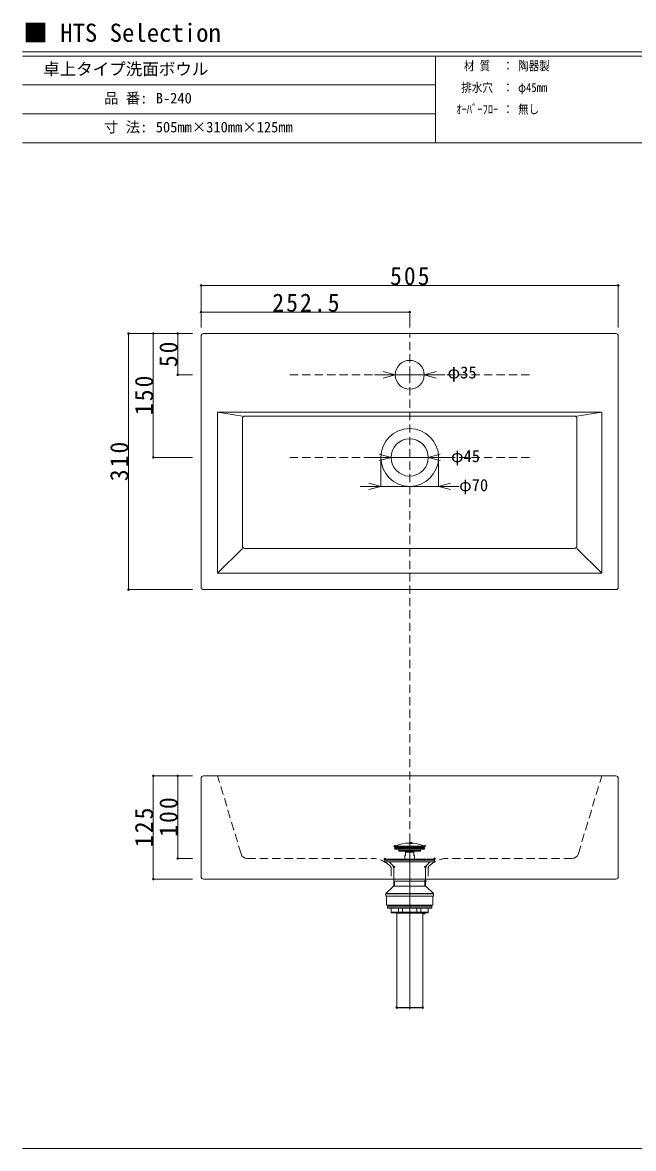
# Model space of a CAD drawing. Units: millimetres, scale not verified. Extents: x -1002 to 1002, y -687 to 676.
# Drawn here: x -1002 to -262, y -687 to 676 of the extents above; entities that cross this region are included whole.
import ezdxf
from ezdxf.enums import TextEntityAlignment as Align

# ---------------------------------------------------------------- set-up
doc = ezdxf.new("R2010")
doc.units = ezdxf.units.MM
doc.header["$LTSCALE"] = 5
doc.header["$PDMODE"] = 32
doc.header["$PDSIZE"] = 2
doc.linetypes.add('DASHED2', pattern=[3, 2, -1])
doc.layers.add('F-0', color=7, linetype='Continuous', lineweight=15)
doc.styles.add('ＭＳ ゴシック', font='')
doc.styles.get('ＭＳ ゴシック').set_extended_font_data('MS Gothic')

msp = doc.modelspace()

# ---------------------------------------------------------------- linework, layer by layer
at = {"layer": 'F-0'}
for p, q in [((1002.034, 640.036), (-1002.086, 640.036)), ((1002.034, 635.036), (-1002.086, 635.036)), ((-502.086, 635.036), (-502.086, 530.036)), ((-502.086, 600.036), (-1002.086, 600.036)), ((-502.086, 565.036), (-1002.086, 565.036)), ((1002.034, 530.036), (-1002.086, 530.036)), ((-785.865, 357.5), (-280.865, 357.5)), ((-785.865, 357.5), (-785.865, 306.329)), ((-280.865, 357.5), (-280.865, 306.329)), ((-785.865, 325.239), (-533.365, 325.239)), ((-785.865, 325.239), (-785.865, 306.329)), ((-533.365, 325.239), (-533.365, 306.329)), ((-873.705, -10.782), (-873.705, 299.218)), ((-873.705, 299.218), (-796.41, 299.218)), ((-843.728, 299.218), (-843.728, 149.218)), ((-843.728, 299.218), (-796.41, 299.218)), ((-814.169, 299.218), (-814.169, 249.218)), ((-814.169, 299.218), (-796.41, 299.218)), ((-785.865, 296.218), (-785.865, -7.782)), ((-782.865, 299.218), (-283.865, 299.218)), ((-280.865, 296.218), (-280.865, -7.782)), ((-814.169, 249.218), (-796.41, 249.218)), ((-550.865, 249.218), (-575.865, 249.218)), ((-550.865, 249.218), (-565.354, 253.1)), ((-550.865, 249.218), (-565.354, 245.335)), ((-550.865, 249.218), (-515.865, 249.218)), ((-515.865, 249.218), (-501.376, 253.1)), ((-515.865, 249.218), (-490.865, 249.218)), ((-515.865, 249.218), (-501.376, 245.335)), ((-765.865, 204.218), (-300.865, 204.218)), ((-765.865, 204.218), (-735.865, 199.218)), ((-735.865, 42.218), (-735.865, 196.218)), ((-333.865, 199.218), (-732.865, 199.218)), ((-330.865, 199.218), (-300.865, 204.218)), ((-330.865, 196.218), (-330.865, 42.218)), ((-300.865, 204.218), (-300.865, 9.218)), ((-555.865, 149.218), (-570.354, 153.1)), ((-510.865, 149.218), (-496.376, 153.1)), ((-843.728, 149.218), (-796.41, 149.218)), ((-555.865, 149.218), (-580.865, 149.218)), ((-555.865, 149.218), (-570.354, 145.335)), ((-568.365, 114.218), (-568.365, 149.218)), ((-555.865, 149.218), (-510.865, 149.218)), ((-510.865, 149.218), (-485.865, 149.218)), ((-510.865, 149.218), (-496.376, 145.335)), ((-498.365, 114.218), (-498.365, 149.218)), ((-568.365, 114.218), (-593.365, 114.218)), ((-568.365, 114.218), (-582.854, 118.1)), ((-568.365, 114.218), (-582.854, 110.335)), ((-568.365, 114.218), (-498.365, 114.218)), ((-498.365, 114.218), (-483.876, 118.1)), ((-498.365, 114.218), (-473.365, 114.218)), ((-498.365, 114.218), (-483.876, 110.335)), ((-765.865, 9.218), (-735.865, 39.218)), ((-333.865, 39.218), (-732.865, 39.218)), ((-330.865, 39.218), (-300.865, 9.218)), ((-873.705, -10.782), (-796.41, -10.782)), ((-782.865, -10.782), (-283.865, -10.782)), ((-843.728, -236.087), (-843.728, -361.087)), ((-843.728, -236.087), (-796.41, -236.087)), ((-814.169, -236.087), (-814.169, -336.087)), ((-814.169, -236.087), (-796.41, -236.087)), ((-785.865, -239.087), (-785.865, -358.087)), ((-782.865, -236.087), (-283.865, -236.087)), ((-280.865, -358.087), (-280.865, -239.087)), ((-551.365, -321.396), (-515.365, -321.396)), ((-551.365, -321.396), (-551.365, -322.396)), ((-551.365, -322.396), (-515.365, -322.396)), ((-551.365, -323.096), (-515.365, -323.096)), ((-551.365, -324.396), (-551.365, -323.096)), ((-551.365, -324.396), (-515.365, -324.396)), ((-551.165, -322.896), (-515.565, -322.896)), ((-550.865, -324.896), (-515.865, -324.896)), ((-546.365, -322.896), (-546.365, -322.396)), ((-546.365, -326.396), (-546.365, -324.896)), ((-546.365, -326.396), (-520.365, -326.396)), ((-546.365, -326.396), (-520.365, -326.396)), ((-546.365, -326.396), (-546.365, -327.396)), ((-520.365, -322.896), (-520.365, -322.396)), ((-520.365, -326.396), (-520.365, -324.896)), ((-520.365, -326.396), (-520.365, -327.396)), ((-515.365, -321.396), (-515.365, -322.396)), ((-515.365, -324.396), (-515.365, -323.096)), ((-814.169, -336.087), (-796.41, -336.087)), ((-563.365, -336.746), (-503.365, -336.746)), ((-563.365, -338.046), (-563.365, -336.746)), ((-563.365, -338.046), (-503.365, -338.046)), ((-561.883, -338.274), (-563.365, -338.046)), ((-561.883, -338.274), (-563.365, -338.046)), ((-563.365, -338.274), (-503.365, -338.274)), ((-563.365, -340.274), (-563.365, -338.274)), ((-563.365, -340.274), (-503.365, -340.274)), ((-552.365, -346.374), (-557.615, -340.274)), ((-546.365, -327.396), (-520.365, -327.396)), ((-539.265, -332.396), (-538.365, -332.396)), ((-539.265, -336.746), (-539.265, -332.396)), ((-538.365, -332.396), (-538.365, -327.401)), ((-528.365, -328.396), (-538.365, -328.396)), ((-528.365, -332.396), (-528.365, -327.401)), ((-528.365, -332.396), (-527.465, -332.396)), ((-527.465, -336.746), (-527.465, -332.396)), ((-514.365, -346.374), (-509.115, -340.274)), ((-504.847, -338.274), (-503.365, -338.046)), ((-504.847, -338.274), (-503.365, -338.046)), ((-503.365, -338.046), (-503.365, -336.746)), ((-503.365, -340.274), (-503.365, -338.274)), ((-556.991, -345.187), (-560.148, -342.661)), ((-552.365, -353.746), (-552.365, -346.374)), ((-552.365, -353.746), (-552.365, -346.374)), ((-552.365, -348.174), (-552.365, -364.541)), ((-514.365, -353.746), (-514.365, -346.374)), ((-514.365, -348.174), (-514.365, -364.541)), ((-509.739, -345.187), (-506.582, -342.661)), ((-843.728, -361.087), (-796.41, -361.087)), ((-782.865, -361.087), (-283.865, -361.087)), ((-514.365, -363.746), (-552.365, -363.746)), ((-552.365, -369.746), (-552.365, -363.746)), ((-552.365, -369.746), (-552.365, -363.746)), ((-551.865, -363.746), (-551.865, -369.746)), ((-514.865, -363.746), (-514.865, -369.746)), ((-514.365, -369.746), (-514.365, -363.746)), ((-504.615, -378.829), (-562.115, -378.829)), ((-562.115, -381.746), (-562.115, -378.829)), ((-562.056, -378.687), (-553.115, -369.746)), ((-504.674, -378.687), (-562.056, -378.687)), ((-553.115, -369.746), (-513.615, -369.746)), ((-504.674, -378.687), (-513.615, -369.746)), ((-504.615, -381.746), (-504.615, -378.829)), ((-562.115, -381.746), (-504.615, -381.746)), ((-561.365, -381.746), (-561.365, -392.746)), ((-505.365, -392.746), (-561.365, -392.746)), ((-560.365, -393.746), (-506.365, -393.746)), ((-559.615, -393.746), (-559.615, -392.746)), ((-507.115, -393.746), (-507.115, -392.746)), ((-505.365, -381.746), (-505.365, -392.746)), ((-560.365, -395.846), (-506.365, -395.846)), ((-559.865, -396.346), (-506.865, -396.346)), ((-555.865, -396.346), (-555.865, -401.246)), ((-555.865, -401.246), (-510.865, -401.246)), ((-555.685, -401.246), (-555.685, -396.346)), ((-511.365, -401.746), (-555.365, -401.746)), ((-549.115, -402.246), (-517.615, -402.246)), ((-548.865, -402.246), (-548.865, -401.746)), ((-546.985, -401.246), (-546.985, -396.346)), ((-542.065, -401.246), (-542.065, -396.346)), ((-524.665, -401.246), (-524.665, -396.346)), ((-519.745, -401.246), (-519.745, -396.346)), ((-517.865, -402.246), (-517.865, -401.746)), ((-511.045, -401.246), (-511.045, -396.346)), ((-510.865, -396.346), (-510.865, -401.246)), ((-1002.086, -687.064), (1002.034, -687.064))]:
    msp.add_line(p, q, dxfattribs=at)
at = {"layer": 'F-0', "linetype": 'DASHED2'}
for p, q in [((-533.365, 249.218), (-533.365, 299.218)), ((-533.365, 249.218), (-683.365, 249.218)), ((-533.365, 249.218), (-533.365, -498.064)), ((-533.365, 249.218), (-383.365, 249.218)), ((-533.365, 149.218), (-683.365, 149.218)), ((-533.365, 149.218), (-383.365, 149.218)), ((-737.575, -330.386), (-765.865, -236.087)), ((-329.155, -330.386), (-300.865, -236.087)), ((-729.913, -336.087), (-578.888, -336.087)), ((-336.817, -336.087), (-487.842, -336.087)), ((-555.865, -347.529), (-555.865, -361.087)), ((-510.865, -347.529), (-510.865, -361.087))]:
    msp.add_line(p, q, dxfattribs=at)
at = {"layer": 'F-0', "color": 1, "lineweight": 18}
msp.add_line((-533.365, -518.841), (-533.365, -316.404), dxfattribs=at)
at = {"layer": 'F-0', "lineweight": 18}
for p, q in [((-549.115, -401.746), (-549.115, -516.545)), ((-517.615, -401.746), (-517.615, -516.545)), ((-549.115, -516.545), (-517.615, -516.545)), ((-548.915, -516.746), (-549.115, -516.545)), ((-548.915, -516.746), (-517.815, -516.746)), ((-517.815, -516.746), (-517.615, -516.545))]:
    msp.add_line(p, q, dxfattribs=at)
at = {"layer": 'F-0'}
for points in [[(-765.865, 204.218), (-765.865, 9.218), (-300.865, 9.218)], [(-560.365, -393.746), (-560.365, -395.846), (-560.365, -393.746)], [(-506.365, -393.746), (-506.365, -395.846), (-506.365, -393.746)], [(-555.685, -401.246), (-555.685, -401.264), (-555.684, -401.282), (-555.682, -401.3), (-555.68, -401.318), (-555.677, -401.336), (-555.673, -401.354), (-555.669, -401.372), (-555.664, -401.389), (-555.659, -401.407), (-555.653, -401.424), (-555.646, -401.441), (-555.639, -401.458), (-555.631, -401.474), (-555.623, -401.491), (-555.614, -401.507), (-555.604, -401.522), (-555.594, -401.538), (-555.583, -401.552), (-555.572, -401.567), (-555.56, -401.581), (-555.548, -401.594), (-555.535, -401.608), (-555.521, -401.62), (-555.508, -401.632), (-555.494, -401.644), (-555.479, -401.655), (-555.464, -401.665), (-555.449, -401.675), (-555.433, -401.685), (-555.417, -401.693), (-555.401, -401.701), (-555.385, -401.709)], [(-555.36, -401.718), (-555.353, -401.72), (-555.347, -401.723), (-555.341, -401.725), (-555.334, -401.726), (-555.328, -401.728), (-555.321, -401.73), (-555.315, -401.732), (-555.308, -401.733), (-555.302, -401.735), (-555.295, -401.736), (-555.288, -401.738), (-555.282, -401.739), (-555.275, -401.74), (-555.268, -401.741), (-555.262, -401.742), (-555.255, -401.743), (-555.248, -401.743), (-555.242, -401.744), (-555.235, -401.745), (-555.228, -401.745), (-555.221, -401.745), (-555.215, -401.746), (-555.208, -401.746), (-555.201, -401.746)], [(-546.985, -401.246), (-546.985, -401.26), (-546.984, -401.275), (-546.984, -401.289), (-546.983, -401.303), (-546.981, -401.318), (-546.979, -401.332), (-546.977, -401.347), (-546.975, -401.361), (-546.972, -401.375), (-546.969, -401.389), (-546.966, -401.403), (-546.962, -401.417), (-546.958, -401.431), (-546.953, -401.445), (-546.949, -401.459), (-546.944, -401.472), (-546.938, -401.486), (-546.932, -401.499), (-546.926, -401.512), (-546.92, -401.525), (-546.913, -401.538), (-546.906, -401.55), (-546.898, -401.563), (-546.89, -401.575), (-546.882, -401.587), (-546.874, -401.598), (-546.865, -401.61), (-546.855, -401.621), (-546.846, -401.632), (-546.836, -401.642), (-546.825, -401.652), (-546.814, -401.662), (-546.803, -401.671), (-546.792, -401.68), (-546.78, -401.689), (-546.768, -401.697), (-546.755, -401.704), (-546.743, -401.711), (-546.729, -401.717)], [(-546.729, -401.717), (-546.716, -401.723), (-546.702, -401.728), (-546.688, -401.733), (-546.674, -401.737), (-546.66, -401.74), (-546.646, -401.742), (-546.631, -401.744), (-546.617, -401.745), (-546.603, -401.746)], [(-542.065, -401.246), (-542.065, -401.255), (-542.065, -401.264), (-542.065, -401.274), (-542.065, -401.283), (-542.064, -401.292), (-542.064, -401.302), (-542.064, -401.311), (-542.064, -401.321), (-542.063, -401.33), (-542.063, -401.339), (-542.063, -401.349), (-542.062, -401.358), (-542.062, -401.367), (-542.061, -401.377), (-542.061, -401.386), (-542.06, -401.395), (-542.06, -401.405), (-542.059, -401.414), (-542.058, -401.423), (-542.058, -401.432), (-542.057, -401.442), (-542.056, -401.451), (-542.055, -401.46), (-542.054, -401.47), (-542.053, -401.479), (-542.052, -401.488), (-542.051, -401.497), (-542.05, -401.507), (-542.049, -401.516), (-542.048, -401.525), (-542.047, -401.534), (-542.045, -401.544), (-542.044, -401.553), (-542.042, -401.562), (-542.041, -401.571), (-542.039, -401.581), (-542.037, -401.59), (-542.035, -401.599), (-542.033, -401.608)], [(-542.033, -401.608), (-542.031, -401.618), (-542.029, -401.627), (-542.027, -401.636), (-542.025, -401.645), (-542.022, -401.654), (-542.02, -401.663), (-542.017, -401.671), (-542.014, -401.68), (-542.011, -401.688), (-542.007, -401.697), (-542.003, -401.706), (-541.999, -401.715), (-541.993, -401.724), (-541.987, -401.733), (-541.98, -401.74), (-541.972, -401.744), (-541.964, -401.746)], [(-524.697, -401.608), (-524.699, -401.618), (-524.701, -401.627), (-524.703, -401.636), (-524.705, -401.645), (-524.708, -401.654), (-524.71, -401.663), (-524.713, -401.671), (-524.716, -401.68), (-524.719, -401.688), (-524.723, -401.697), (-524.727, -401.706), (-524.731, -401.715), (-524.737, -401.724), (-524.743, -401.733), (-524.75, -401.74), (-524.757, -401.744), (-524.766, -401.746)], [(-524.665, -401.246), (-524.665, -401.255), (-524.665, -401.264), (-524.665, -401.274), (-524.665, -401.283), (-524.666, -401.292), (-524.666, -401.302), (-524.666, -401.311), (-524.666, -401.321), (-524.667, -401.33), (-524.667, -401.339), (-524.667, -401.349), (-524.668, -401.358), (-524.668, -401.367), (-524.669, -401.377), (-524.669, -401.386), (-524.67, -401.395), (-524.67, -401.405), (-524.671, -401.414), (-524.672, -401.423), (-524.672, -401.432), (-524.673, -401.442), (-524.674, -401.451), (-524.675, -401.46), (-524.676, -401.47), (-524.677, -401.479), (-524.678, -401.488), (-524.679, -401.497), (-524.68, -401.507), (-524.681, -401.516), (-524.682, -401.525), (-524.683, -401.534), (-524.685, -401.544), (-524.686, -401.553), (-524.688, -401.562), (-524.689, -401.571), (-524.691, -401.581), (-524.693, -401.59), (-524.695, -401.599), (-524.697, -401.608)], [(-520.001, -401.717), (-520.014, -401.723), (-520.028, -401.728), (-520.041, -401.733), (-520.056, -401.737), (-520.07, -401.74), (-520.084, -401.742), (-520.098, -401.744), (-520.113, -401.745), (-520.127, -401.746)], [(-519.745, -401.246), (-519.745, -401.26), (-519.746, -401.275), (-519.746, -401.289), (-519.747, -401.303), (-519.749, -401.318), (-519.751, -401.332), (-519.753, -401.347), (-519.755, -401.361), (-519.758, -401.375), (-519.761, -401.389), (-519.764, -401.403), (-519.768, -401.417), (-519.772, -401.431), (-519.777, -401.445), (-519.781, -401.459), (-519.786, -401.472), (-519.792, -401.486), (-519.798, -401.499), (-519.804, -401.512), (-519.81, -401.525), (-519.817, -401.538), (-519.824, -401.55), (-519.832, -401.563), (-519.839, -401.575), (-519.848, -401.587), (-519.856, -401.598), (-519.865, -401.61), (-519.875, -401.621), (-519.884, -401.632), (-519.894, -401.642), (-519.905, -401.652), (-519.916, -401.662), (-519.927, -401.671), (-519.938, -401.68), (-519.95, -401.689), (-519.962, -401.697), (-519.975, -401.704), (-519.987, -401.711), (-520.001, -401.717)], [(-511.37, -401.718), (-511.376, -401.72), (-511.383, -401.723), (-511.389, -401.725), (-511.396, -401.726), (-511.402, -401.728), (-511.409, -401.73), (-511.415, -401.732), (-511.422, -401.733), (-511.428, -401.735), (-511.435, -401.736), (-511.442, -401.738), (-511.448, -401.739), (-511.455, -401.74), (-511.462, -401.741), (-511.468, -401.742), (-511.475, -401.743), (-511.482, -401.743), (-511.488, -401.744), (-511.495, -401.745), (-511.502, -401.745), (-511.508, -401.745), (-511.515, -401.746), (-511.522, -401.746), (-511.529, -401.746)], [(-511.045, -401.246), (-511.045, -401.264), (-511.046, -401.282), (-511.048, -401.3), (-511.05, -401.318), (-511.053, -401.336), (-511.057, -401.354), (-511.061, -401.372), (-511.066, -401.389), (-511.071, -401.407), (-511.077, -401.424), (-511.084, -401.441), (-511.091, -401.458), (-511.099, -401.474), (-511.107, -401.491), (-511.116, -401.507), (-511.126, -401.522), (-511.136, -401.538), (-511.147, -401.552), (-511.158, -401.567), (-511.17, -401.581), (-511.182, -401.594), (-511.195, -401.608), (-511.208, -401.62), (-511.222, -401.632), (-511.236, -401.644), (-511.251, -401.655), (-511.266, -401.665), (-511.281, -401.675), (-511.297, -401.685), (-511.313, -401.693), (-511.329, -401.701), (-511.345, -401.709)]]:
    msp.add_lwpolyline(points, dxfattribs=at)
for centre, radius in [((-533.365, 249.218), 17.5), ((-533.365, 149.218), 35), ((-533.365, 149.218), 22.5)]:
    msp.add_circle(centre, radius, dxfattribs=at)
for centre, radius, start, end in [((-782.865, 296.218), 3, 90, 180), ((-283.865, 296.218), 3, 0, 90), ((-732.865, 196.218), 3, 90, 180), ((-333.865, 196.218), 3, 0, 90), ((-732.865, 42.218), 3, 180, 270), ((-333.865, 42.218), 3, 270, 0), ((-782.865, -7.782), 3, 180, 270), ((-283.865, -7.782), 3, 270, 0), ((-782.865, -239.087), 3, 90, 180), ((-283.865, -239.087), 3, 0, 90), ((-533.365, -359.896), 42.5, 64.94238, 115.05762), ((-551.165, -323.096), 0.2, 90, 180), ((-550.865, -324.396), 0.5, 180, 270), ((-515.865, -324.396), 0.5, 270, 0), ((-515.565, -323.096), 0.2, 0, 90), ((-729.913, -328.087), 8, 196.69924, 270), ((-336.817, -328.087), 8, 270, 343.30076), ((-782.865, -358.087), 3, 180, 270), ((-283.865, -358.087), 3, 270, 0), ((-561.915, -378.829), 0.2, 135, 180), ((-504.815, -378.829), 0.2, 0, 45), ((-559.865, -395.846), 0.5, 180, 270), ((-555.365, -401.246), 0.5, 180, 270), ((-555.202, -401.276), 0.47, 247.09102, 250.33614), ((-511.528, -401.276), 0.47, 289.66386, 292.90898), ((-511.365, -401.246), 0.5, 270, 0), ((-506.865, -395.846), 0.5, 270, 0)]:
    msp.add_arc(centre, radius, start, end, dxfattribs=at)
at = {"layer": 'F-0', "linetype": 'DASHED2'}
for centre, radius, start, end in [((-578.888, -366.087), 30, 51.34019, 90), ((-487.842, -366.087), 30, 90, 128.65981), ((-558.865, -347.529), 3, 0, 51.34019), ((-507.865, -347.529), 3, 128.65981, 180)]:
    msp.add_arc(centre, radius, start, end, dxfattribs=at)
at = {"layer": 'F-0'}
for p in [(-785.865, 357.5), (-280.865, 357.5), (-785.865, 325.239), (-533.365, 325.239), (-873.705, 299.218), (-843.728, 299.218), (-814.169, 299.218), (-814.169, 249.218), (-843.728, 149.218), (-873.705, -10.782), (-843.728, -236.087), (-814.169, -236.087), (-551.365, -321.239), (-531.508, -317.396), (-515.365, -321.239), (-814.169, -336.087), (-563.365, -336.746), (-503.365, -336.417), (-552.365, -346.374), (-514.365, -346.374), (-843.728, -361.087), (-514.365, -363.541), (-515.758, -402.246), (-549.115, -516.545), (-517.615, -516.545)]:
    msp.add_point(p, dxfattribs=at)

# ---------------------------------------------------------------- texts
at = {"layer": 'F-0', "style": 'ＭＳ ゴシック'}
for s, height, p in [('■ HTS Selection', 21.99, (-1001.367, 645.583)), ('卓上タイプ洗面ボウル', 14.66, (-977.086, 607.536)), ('品 番:', 12.83, (-903.336, 573.786)), ('B-240', 12.83, (-840.774, 573.786)), ('寸 法:', 12.83, (-903.336, 538.786)), ('505mm×310mm×125mm', 12.83, (-840.774, 538.786)), ('φ35', 14.66, (-487.443, 240.424)), ('φ45', 14.66, (-483.344, 139.16)), ('φ70', 14.66, (-473.463, 104.038))]:
    msp.add_text(s, height=height, dxfattribs=at).set_placement(p, align=Align.BOTTOM_LEFT)
at = {"layer": 'F-0', "style": 'ＭＳ ゴシック', "width": 0.85}
for s, p in [('材 質', (-467.711, 614.411)), ('：', (-420.836, 614.411)), ('陶器製', (-402.086, 614.411)), ('排水穴', (-470.836, 588.161)), ('：', (-420.836, 588.161)), ('φ45mm', (-402.086, 588.161)), ('ｵｰﾊﾞｰﾌﾛｰ', (-477.086, 561.911)), ('：', (-420.836, 561.911)), ('無し', (-402.086, 561.911))]:
    msp.add_text(s, height=11, dxfattribs=at).set_placement(p, align=Align.BOTTOM_LEFT)
at = {"layer": 'F-0', "color": 3, "char_height": 21.99, "attachment_point": 7, "style": 'ＭＳ ゴシック'}
for s, insert in [('\\T1.18;\\W0.95;505', (-557.115, 357.5)), ('\\T1.18;\\W0.95;252.5', (-699.615, 325.239))]:
    msp.add_mtext(s, dxfattribs=dict(at, insert=insert))
at = {"layer": 'F-0', "color": 3, "char_height": 21.99, "attachment_point": 7, "rotation": 90, "style": 'ＭＳ ゴシック'}
for s, insert in [('\\T1.17;\\W0.95;50', (-814.169, 258.593)), ('\\T1.18;\\W0.95;150', (-843.728, 200.468)), ('\\T1.18;\\W0.95;310', (-873.705, 120.468)), ('\\T1.18;\\W0.95;100', (-814.169, -309.837)), ('\\T1.18;\\W0.95;125', (-843.728, -322.337))]:
    msp.add_mtext(s, dxfattribs=dict(at, insert=insert))

doc.saveas('drawing.dxf')
